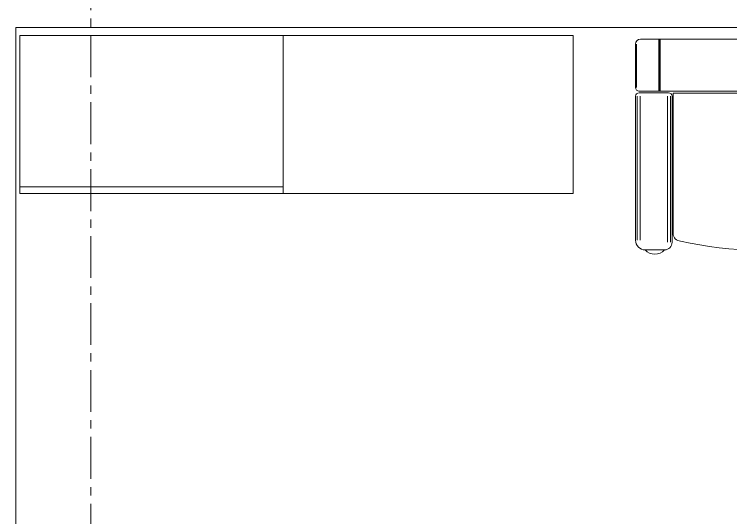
# Model space of a CAD drawing. Header units: millimetres. Extents: x 26027 to 581921, y 7230 to 233891.
# Drawn here: x 473308 to 476027, y 180590 to 182500 of the extents above; entities that cross this region are included whole.
import ezdxf

# ---------------------------------------------------------------- set-up
doc = ezdxf.new("R2010")
doc.units = ezdxf.units.MM
doc.header["$LTSCALE"] = 5
doc.linetypes.add('CENTER', pattern=[50.8, 31.75, -6.35, 6.35, -6.35])
doc.layers.add('axes', color=9, linetype='Continuous')
doc.layers.add('EXF', color=7, linetype='Continuous', lineweight=0, true_color=0x4e7e3e)
for name, color, linetype, lineweight in [('LOADING', 163, 'Continuous', 5), ('Medical Equipment and Furniture', 163, 'Continuous', 0), ('Medical Equipment and Furniture1', 163, 'Continuous', 5), ('Walls', 32, 'Continuous', 5)]:
    doc.layers.add(name, color=color, linetype=linetype, lineweight=lineweight)

# ---------------------------------------------------------------- blocks, each defined once
blk = doc.blocks.new('CUPBOARD - GLASS TOP - LOCKABLE - 200x100x60')
at = {"layer": 'Medical Equipment and Furniture1'}
blk.add_line((283.1819, -205.0074, 0), (284.1819, -205.0074, 0), dxfattribs=at)
at = {"layer": 'Medical Equipment and Furniture1', "elevation": 0}
blk.add_lwpolyline([(284.1819, -204.4324), (283.1819, -204.4324), (283.1819, -205.0324), (284.1819, -205.0324)], close=True, dxfattribs=at)
blk = doc.blocks.new('4 STORAGE SHELVES - STAINLESS STEEL - 110X60x180')
at = {"layer": 'Medical Equipment and Furniture1'}
blk.add_lwpolyline([(285.5706, -199.093), (286.6706, -199.093), (286.6706, -198.493), (285.5706, -198.493)], close=True, dxfattribs=at)
blk = doc.blocks.new('single seat')
at = {"layer": 'LOADING'}
for p, q in [((-972742.2, -381703.1), (-972742.2, -382595.5)), ((-972558.1, -381684), (-972723.2, -381684)), ((-972558.1, -381687.4), (-972723.2, -381687.4)), ((-972544.8, -381697.3), (-972544.8, -382601.1)), ((-972538.5, -381697.3), (-972538.5, -381809.5)), ((-971978.9, -381684), (-972525.2, -381684)), ((-971978.9, -381689.9), (-972525.2, -381689.9)), ((-971978.9, -381701.7), (-972525.2, -381701.7)), ((-971942.2, -381720.6), (-971942.2, -381794)), ((-972544.8, -381772.1), (-972742.2, -381772.1)), ((-972544.8, -381774.6), (-972742.2, -381774.6)), ((-972544.8, -381777.1), (-972742.2, -381777.1)), ((-971971, -381805.1), (-972525.2, -381805.1)), ((-971971, -381816.9), (-972525.2, -381816.9)), ((-971971, -381822.8), (-972525.2, -381822.8)), ((-972001, -381829.5), (-972511, -381829.5)), ((-972536.4, -381854.9), (-972536.4, -382471.4)), ((-972538.5, -382600.9), (-972538.5, -382488.7)), ((-972536.4, -382471.4), (-972003.7, -382471.4)), ((-971971, -382475.4), (-972525.2, -382475.4)), ((-971971, -382481.3), (-972525.2, -382481.3)), ((-971971, -382493.1), (-972525.2, -382493.1)), ((-971942.2, -382577.6), (-971942.2, -382504.2)), ((-972544.8, -382521), (-972742.2, -382521)), ((-972544.8, -382523.6), (-972742.2, -382523.6)), ((-972544.8, -382526.1), (-972742.2, -382526.1)), ((-971978.9, -382596.4), (-972525.2, -382596.4)), ((-972558.1, -382610.8), (-972723.2, -382610.8)), ((-972558.1, -382614.2), (-972723.2, -382614.2)), ((-971978.9, -382608.3), (-972525.2, -382608.3)), ((-971978.9, -382614.2), (-972525.2, -382614.2))]:
    blk.add_line(p, q, dxfattribs=at)
for centre, radius, start, end in [((-972723.2, -381703.1), 19.1, 90, 180), ((-972558.1, -381697.3), 13.3, 0, 90), ((-972525.2, -381697.3), 13.3, 90, 180), ((-971978.9, -381720.6), 36.6, 0, 90), ((-971976, -381757.3), 49.9, 312.6462, 47.3538), ((-972525.2, -381809.5), 13.3, 180, 270), ((-971971, -381794), 28.8, 270, 0), ((-972511, -381854.9), 25.3, 90, 180), ((-972001, -381854.9), 25.3, 0, 90), ((-973252.2, -382149.1), 1310, 347.0217, 12.9783), ((-972003.7, -382443.3), 28.1, 270, 0), ((-972525.2, -382488.7), 13.3, 90, 180), ((-971971, -382504.2), 28.8, 0, 90), ((-971976, -382540.9), 49.9, 312.6462, 47.3538), ((-972723.2, -382595.1), 19.1, 180, 270), ((-972558.1, -382600.9), 13.3, 270, 0), ((-972525.2, -382600.9), 13.3, 180, 270), ((-971978.9, -382577.6), 36.6, 270, 0)]:
    blk.add_arc(centre, radius, start, end, dxfattribs=at)

msp = doc.modelspace()

# ---------------------------------------------------------------- hatches: boundary and pattern name
h = msp.add_hatch()
h.set_pattern_fill('CROSS', color=85, scale=10)
h.set_pattern_definition([(0, (368880, 104830), (63.5, 63.5), [31.75, -95.25]), (90, (368895.875, 104814.125), (-63.5, 63.5), [31.75, -95.25])])
edge = h.paths.add_edge_path()
edge.add_line((457685.6, 145694.3), (457685.6, 152806.1))
edge.add_line((457685.6, 152806.1), (462487.4, 152806.1))
edge.add_line((462487.4, 152806.1), (462487.4, 145900.9))
edge.add_line((462487.4, 145900.9), (462587.4, 145901.1))
edge.add_line((462587.4, 145901.1), (462587.4, 152806.1))
edge.add_line((462587.4, 152806.1), (464555.9, 152806.1))
edge.add_line((464555.9, 152806.1), (469284.4, 152806.1))
edge.add_line((469284.4, 152806.1), (471903.7, 152806.1))
edge.add_line((471903.7, 152806.1), (471903.7, 142653.2))
edge.add_line((471903.7, 142653.2), (478231.4, 142645.9))
edge.add_line((478231.4, 142645.9), (478231.4, 142845.2))
edge.add_line((478231.4, 142845.2), (472503.7, 142845.2))
edge.add_line((472503.7, 142845.2), (472503.7, 157840))
edge.add_line((472503.7, 157840), (472504, 159009.2))
edge.add_line((472504, 159009.2), (479768.6, 159009.2))
edge.add_line((479768.6, 159009.2), (479768.6, 159109.2))
edge.add_line((479768.6, 159109.2), (472503.7, 159109.2))
edge.add_line((472503.7, 159109.2), (472503.7, 169315.6))
edge.add_line((472503.7, 169315.6), (478921.1, 169315.6))
edge.add_line((478921.1, 169315.6), (484286.4, 169315.6))
edge.add_line((484286.4, 169315.6), (484286.4, 166351.2))
edge.add_line((484286.4, 166351.2), (484486.4, 166351.2))
edge.add_line((484486.4, 166351.2), (484486.4, 169515.6))
edge.add_line((484486.4, 169515.6), (479083.8, 169515.6))
edge.add_line((479083.8, 169515.6), (479083.8, 190946.9))
edge.add_line((479083.8, 190946.9), (479083.8, 191341.6))
edge.add_line((479083.8, 191341.6), (478883.8, 191341.6))
edge.add_line((478883.8, 191341.6), (478883.8, 195124.3))
edge.add_line((478883.8, 195124.3), (477262.4, 195124.3))
edge.add_line((477262.4, 195124.3), (477262.4, 205421.2))
edge.add_line((477262.4, 205421.2), (474368, 205421.2))
edge.add_line((474368, 205421.2), (469356.9, 205421.2))
edge.add_line((469356.9, 205421.2), (469256.9, 205421.2))
edge.add_line((469256.9, 205421.2), (469256.9, 204391.3))
edge.add_line((469256.9, 204391.3), (469856.9, 204391.3))
edge.add_line((469856.9, 204391.3), (469856.9, 204821.2))
edge.add_line((469856.9, 204821.2), (471179.3, 204821.2))
edge.add_line((471179.3, 204821.2), (471179.3, 204391.3))
edge.add_line((471179.3, 204391.3), (471779.3, 204391.3))
edge.add_line((471779.3, 204391.3), (471779.3, 204821.2))
edge.add_line((471779.3, 204821.2), (476662.4, 204821.2))
edge.add_line((476662.4, 204821.2), (476662.4, 194457.6))
edge.add_line((476662.4, 194457.6), (478283.8, 194457.6))
edge.add_line((478283.8, 194457.6), (478283.8, 169915.6))
edge.add_line((478283.8, 169915.6), (471903.7, 169915.6))
edge.add_line((471903.7, 169915.6), (471903.7, 159212))
edge.add_line((471903.7, 159212), (470513.7, 159212))
edge.add_line((470513.7, 159212), (470513.7, 159112))
edge.add_line((470513.7, 159112), (471903.7, 159112))
edge.add_line((471903.7, 159112), (471903.7, 153006.1))
edge.add_line((471903.7, 153006.1), (462587.4, 153006.1))
edge.add_line((462587.4, 153006.1), (462487.4, 152906.1))
edge.add_line((462487.4, 152906.1), (457585.6, 152906.1))
edge.add_line((457585.6, 152906.1), (457585.6, 145694.3))
at = {"layer": 'EXF'}
h = msp.add_hatch(dxfattribs=at)
h.set_pattern_fill('CROSS', color=256, scale=10)
edge = h.paths.add_edge_path()
edge.add_line((464555.9, 152806.1), (469284.4, 152806.1))
edge.add_line((469284.4, 152806.1), (471903.7, 152806.1))
edge.add_line((471903.7, 152806.1), (471903.7, 142653.2))
edge.add_line((471903.7, 142653.2), (478231.4, 142645.9))
edge.add_line((478231.4, 142645.9), (478231.4, 142845.2))
edge.add_line((478231.4, 142845.2), (472503.7, 142845.2))
edge.add_line((472503.7, 142845.2), (472503.7, 157840))
edge.add_line((472503.7, 157840), (472504, 159009.2))
edge.add_line((472504, 159009.2), (479768.6, 159009.2))
edge.add_line((479768.6, 159009.2), (479768.6, 159109.2))
edge.add_line((479768.6, 159109.2), (472503.7, 159109.2))
edge.add_line((472503.7, 159109.2), (472503.7, 169315.6))
edge.add_line((472503.7, 169315.6), (478921.1, 169315.6))
edge.add_line((478921.1, 169315.6), (484286.4, 169315.6))
edge.add_line((484286.4, 169315.6), (484286.4, 166351.2))
edge.add_line((484286.4, 166351.2), (484486.4, 166351.2))
edge.add_line((484486.4, 166351.2), (484486.4, 169515.6))
edge.add_line((484486.4, 169515.6), (479083.8, 169515.6))
edge.add_line((479083.8, 169515.6), (479083.8, 190946.9))
edge.add_line((479083.8, 190946.9), (479083.8, 191341.6))
edge.add_line((479083.8, 191341.6), (478883.8, 191341.6))
edge.add_line((478883.8, 191341.6), (478883.8, 195124.3))
edge.add_line((478883.8, 195124.3), (477262.4, 195124.3))
edge.add_line((477262.4, 195124.3), (477262.4, 205421.2))
edge.add_line((477262.4, 205421.2), (474368, 205421.2))
edge.add_line((474368, 205421.2), (469356.9, 205421.2))
edge.add_line((469356.9, 205421.2), (469256.9, 205421.2))
edge.add_line((469256.9, 205421.2), (469256.9, 204391.3))
edge.add_line((469256.9, 204391.3), (469856.9, 204391.3))
edge.add_line((469856.9, 204391.3), (469856.9, 204821.2))
edge.add_line((469856.9, 204821.2), (471179.3, 204821.2))
edge.add_line((471179.3, 204821.2), (471179.3, 204391.3))
edge.add_line((471179.3, 204391.3), (471779.3, 204391.3))
edge.add_line((471779.3, 204391.3), (471779.3, 204821.2))
edge.add_line((471779.3, 204821.2), (476662.4, 204821.2))
edge.add_line((476662.4, 204821.2), (476662.4, 194457.6))
edge.add_line((476662.4, 194457.6), (478283.8, 194457.6))
edge.add_line((478283.8, 194457.6), (478283.8, 169915.6))
edge.add_line((478283.8, 169915.6), (471903.7, 169915.6))
edge.add_line((471903.7, 169915.6), (471903.7, 159212))
edge.add_line((471903.7, 159212), (470513.7, 159212))
edge.add_line((470513.7, 159212), (470513.7, 159112))
edge.add_line((470513.7, 159112), (471903.7, 159112))
edge.add_line((471903.7, 159112), (471903.7, 153006.1))
edge.add_line((471903.7, 153006.1), (462587.4, 153006.1))

# ---------------------------------------------------------------- linework, layer by layer
at = {"layer": 'axes', "linetype": 'CENTER', "lineweight": 0}
msp.add_line((473598.8, 120285.6, 0), (473598.8, 230891.1, 0), dxfattribs=at)
at = {"layer": 'Walls'}
msp.add_line((473313.8, 182450, 2.4), (477852.4, 182450, 2.4), dxfattribs=at)
at = {"layer": 'Walls', "elevation": 0}
msp.add_lwpolyline([(473313.8, 179160.3), (473313.8, 182450)], dxfattribs=at)

# ---------------------------------------------------------------- block references
at = {"layer": 'Medical Equipment and Furniture', "xscale": 1000, "yscale": 1000, "zscale": 1000}
for name, p in [('CUPBOARD - GLASS TOP - LOCKABLE - 200x100x60', (190146.9, 386852.5, 2.4)), ('4 STORAGE SHELVES - STAINLESS STEEL - 110X60x180', (188758.1, 380913.1, 2.4))]:
    msp.add_blockref(name, p, dxfattribs=at)
at = {"layer": 'Medical Equipment and Furniture', "rotation": 270}
msp.add_blockref('single seat', (858280.3, -790336.1, 2.4), dxfattribs=at)

doc.saveas('drawing.dxf')
